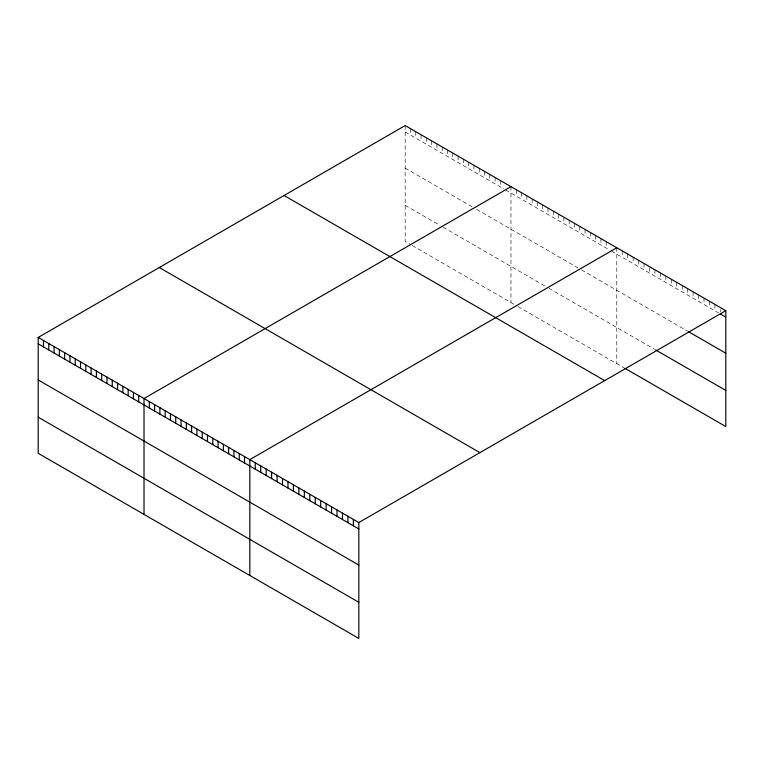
<?xml version="1.0" encoding="UTF-8"?>
<svg xmlns="http://www.w3.org/2000/svg" width="764" height="764" viewBox="0 0 764 764"><rect width="100%" height="100%" fill="white"/><g stroke="black" fill="none" stroke-linecap="round" stroke-linejoin="round"><path stroke-width="0.57" stroke-dasharray="3.82 2.86" d="M405.168 125.573L405.168 241.443L410.459 244.499M405.168 131.971L503.925 188.985M505.682 190.007L609.729 250.076M611.496 251.098L718.532 312.896M405.168 168.099L473.059 207.292M476.583 209.336L577.985 267.877M581.519 269.912L687.648 331.184M405.168 205.315L439.558 225.17M443.082 227.204L545.362 286.261M548.886 288.295L654.939 349.52M412.216 245.511L516.263 305.59M518.03 306.603L624.054 367.818M720.347 309.678L720.347 311.808M714.894 304.397L714.894 310.795M709.45 301.255L709.45 307.644M703.997 298.103L703.997 304.502M698.544 294.952L698.544 301.35M693.091 291.81L693.091 298.208M687.648 288.658L687.648 295.057M682.195 285.516L682.195 291.915M676.742 282.365L676.742 288.763M671.289 279.223L671.289 285.621M665.845 276.071L665.845 282.47M660.392 272.929L660.392 279.328M654.939 269.778L654.939 276.176M649.486 267.696L649.486 273.034M644.042 263.484L644.042 269.883M638.589 260.343L638.589 266.741M633.136 257.191L633.136 263.59M627.683 254.049L627.683 260.448M622.23 250.898L622.23 257.296M616.787 247.756L616.787 363.616M606.205 241.644L606.205 248.042M600.915 238.588L600.915 244.986M595.624 235.532L595.624 241.93M590.333 232.476L590.333 238.874M585.043 229.429L585.043 235.818M579.752 226.373L579.752 232.772M574.461 223.317L574.461 229.716M569.17 220.261L569.17 226.66M563.88 217.205L563.88 223.604M558.589 214.149L558.589 220.548M553.298 211.103L553.298 217.492M548.008 208.047L548.008 214.445M542.717 204.991L542.717 211.389M537.426 201.935L537.426 208.333M532.136 198.879L532.136 205.277M526.845 195.823L526.845 202.221M521.554 192.776L521.554 199.165M516.263 189.72L516.263 196.119M510.973 186.664L510.973 302.534M500.391 180.552L500.391 186.951M495.101 177.496L495.101 183.895M489.81 174.45L489.81 180.839M484.519 171.394L484.519 177.792M479.229 168.338L479.229 174.736M473.938 165.282L473.938 171.68M468.647 162.226L468.647 168.624M463.356 159.17L463.356 165.568M458.066 156.114L458.066 162.512M452.775 153.067L452.775 159.466M447.484 150.011L447.484 156.41M442.194 146.955L442.194 153.354M436.912 143.899L436.912 150.298M431.622 140.843L431.622 147.242M426.331 137.787L426.331 144.186M421.04 134.741L421.04 141.139M415.75 131.685L415.75 138.083M410.459 128.629L410.459 135.027"/><path stroke-width="1.15" d="M38.2 337.44L358.832 522.557L358.832 638.427L38.2 453.31L38.2 337.44L405.168 125.573L725.8 310.69L725.8 426.56L624.962 368.343M510.973 186.664L144.014 398.531L144.014 514.401M616.787 247.756L249.818 459.613L249.818 575.483M358.832 522.557L725.8 310.69M720.347 313.947L725.8 317.089M688.555 331.71L725.8 353.216M655.846 350.046L725.8 390.433M284.065 195.488L604.706 380.606M159.294 267.524L479.935 452.641M38.2 343.838L358.832 528.955M38.2 379.966L358.832 565.083M38.2 417.182L358.832 602.299M353.388 519.405L353.388 525.804M347.935 516.263L347.935 522.662M342.482 513.112L342.482 519.51M337.029 509.97L337.029 516.369M331.586 506.819L331.586 513.217M326.132 503.677L326.132 510.075M320.679 500.525L320.679 506.924M315.226 497.383L315.226 503.782M309.773 494.232L309.773 500.63M304.33 491.09L304.33 497.488M298.877 487.938L298.877 494.337M293.424 484.796L293.424 491.195M287.971 481.645L287.971 488.043M282.527 478.503L282.527 484.901M277.074 475.351L277.074 481.75M271.621 472.209L271.621 478.598M266.168 469.058L266.168 475.456M260.725 465.906L260.725 472.305M255.272 462.764L255.272 469.163M244.528 456.566L244.528 462.965M239.237 453.51L239.237 459.909M233.946 450.454L233.946 456.853M228.656 447.398L228.656 453.797M223.365 444.342L223.365 450.741M218.074 441.286L218.074 447.685M212.784 438.24L212.784 444.629M207.493 435.184L207.493 441.582M202.202 432.128L202.202 438.526M196.911 429.072L196.911 435.47M191.621 426.016L191.621 432.414M186.33 422.96L186.33 429.358M181.039 419.913L181.039 426.302M175.749 416.857L175.749 423.256M170.458 413.801L170.458 420.2M165.167 410.745L165.167 417.144M159.877 407.689L159.877 414.088M154.586 404.633L154.586 411.032M149.305 401.587L149.305 407.976M138.723 395.475L138.723 401.874M133.433 392.419L133.433 398.818M128.142 389.363L128.142 395.762M122.851 386.307L122.851 392.706M117.56 383.261L117.56 389.65M112.27 380.205L112.27 386.603M106.979 377.149L106.979 383.547M101.688 374.093L101.688 380.491M96.398 371.037L96.398 377.435M91.107 367.981L91.107 374.379M85.816 364.934L85.816 371.323M80.526 361.878L80.526 368.277M75.235 358.822L75.235 365.221M69.944 355.766L69.944 362.165M64.653 352.71L64.653 359.109M59.363 349.654L59.363 356.053M54.072 346.598L54.072 352.997M48.781 343.552L48.781 349.95M43.491 340.496L43.491 346.894"/></g></svg>
